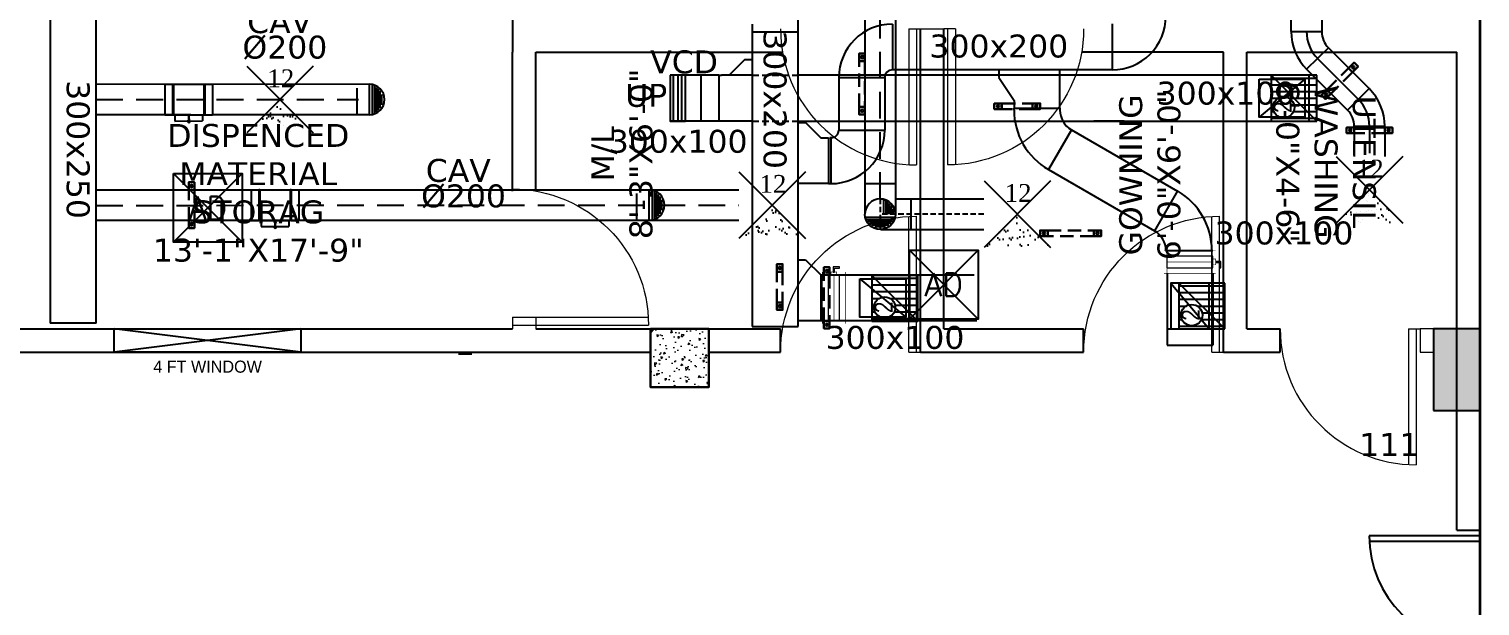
# Model space of a CAD drawing. Header units: millimetres. Extents: x -5691 to 68617, y -23008 to 84113.
# Drawn here: x 29123 to 38608, y 43958 to 47732 of the extents above; entities that cross this region are included whole.
import ezdxf
from ezdxf.enums import TextEntityAlignment as Align

# ---------------------------------------------------------------- set-up
doc = ezdxf.new("R2010")
doc.units = ezdxf.units.MM
doc.header["$LTSCALE"] = 700
doc.header["$MEASUREMENT"] = 0
doc.set_wipeout_variables(frame=1)
doc.linetypes.add('CENTER2', pattern=[1.125, 0.75, -0.125, 0.125, -0.125])
doc.linetypes.add('HIDDEN', pattern=[0.375, 0.25, -0.125])
for name, color, linetype in [('Access Door', 7, 'Continuous'), ('architactur xref$0$COLUMN', 8, 'Continuous'), ('architactur xref$0$COLUMN HATCH', 8, 'Continuous'), ('architactur xref$0$TEXT', 8, 'Continuous'), ('architactur xref$0$WALL', 8, 'Continuous'), ('architactur xref$0$WINDOOW', 8, 'Continuous'), ('CAV', 4, 'Continuous'), ('duct size', 7, 'Continuous'), ('M-AC-DIFFUSER', 3, 'Continuous'), ('rcp$0$DIF 12', 84, 'Continuous'), ('rcp$0$DIF 46', 74, 'Continuous'), ('rcp$0$Return grill 300x300', 5, 'Continuous'), ('rcp$0$RETURN GRILL-600x300', 5, 'Continuous'), ('rcp$0$X-REF', 8, 'Continuous'), ('Return Ahu-03', 1, 'Continuous'), ('Supply Ahu-04', 3, 'Continuous'), ('Supply Ahu-05', 3, 'Continuous'), ('X-REF', 8, 'Continuous')]:
    doc.layers.add(name, color=color, linetype=linetype)
for name, color, linetype, lineweight in [('architactur xref$0$AR. COLUMN', 8, 'Continuous', 30), ('architactur xref$0$AR. R.C.C HATCH', 8, 'Continuous', 9), ('SA-HANGERS', 21, 'Continuous', 30), ('VCD', 1, 'Continuous', 20)]:
    doc.layers.add(name, color=color, linetype=linetype, lineweight=lineweight)
doc.styles.add('AC-TEXT', font='ROMANS.SHX', dxfattribs={"height": 200})
doc.styles.add('architactur xref$0$H St Bt', font='stylu.ttf')
doc.styles.add('architactur xref$0$VERDANA', font='verdana.ttf')
doc.styles.add('rcp$0$style1', font='ARIALN.TTF')
doc.styles.add('rcp$0$TECHNICBOLD', font='times.ttf', dxfattribs={"height": 10})
doc.styles.add('VERDANA', font='verdana.ttf')

# ---------------------------------------------------------------- blocks, each defined once
blk = doc.blocks.new('*U25')
for p, q in [((0, 0), (0, 37)), ((200, 0), (200, 37))]:
    blk.add_line(p, q)
for points in [[(0, 0), (-50, 0), (-50, 37), (0, 37)], [(200, 37), (250, 37), (250, 0), (200, 0)]]:
    blk.add_lwpolyline(points)
at = {"linetype": 'HIDDEN', "ltscale": 0.5}
for points in [[(0, 37), (200, 37)], [(200, 0), (0, 0)]]:
    blk.add_lwpolyline(points, dxfattribs=at)
for centre in [(-25, 18.5), (225, 18.5)]:
    blk.add_circle(centre, 8.44)
blk = doc.blocks.new('*U32')
for p, q in [((0, 0), (0, 37)), ((300, 0), (300, 37))]:
    blk.add_line(p, q)
for points in [[(0, 0), (-50, 0), (-50, 37), (0, 37)], [(300, 37), (350, 37), (350, 0), (300, 0)]]:
    blk.add_lwpolyline(points)
at = {"linetype": 'HIDDEN', "ltscale": 0.5}
for points in [[(0, 37), (300, 37)], [(300, 0), (0, 0)]]:
    blk.add_lwpolyline(points, dxfattribs=at)
for centre in [(-25, 18.5), (325, 18.5)]:
    blk.add_circle(centre, 8.44)
blk = doc.blocks.new('*U31')
for p, q in [((0, 0), (0, 37)), ((300, 0), (300, 37))]:
    blk.add_line(p, q)
for points in [[(0, 0), (-50, 0), (-50, 37), (0, 37)], [(300, 37), (350, 37), (350, 0), (300, 0)]]:
    blk.add_lwpolyline(points)
at = {"linetype": 'HIDDEN', "ltscale": 0.5}
for points in [[(0, 37), (300, 37)], [(300, 0), (0, 0)]]:
    blk.add_lwpolyline(points, dxfattribs=at)
for centre in [(-25, 18.5), (325, 18.5)]:
    blk.add_circle(centre, 8.44)
blk = doc.blocks.new('*U34')
for p, q in [((0, 0), (0, 37)), ((300, 0), (300, 37))]:
    blk.add_line(p, q)
for points in [[(0, 0), (-50, 0), (-50, 37), (0, 37)], [(300, 37), (350, 37), (350, 0), (300, 0)]]:
    blk.add_lwpolyline(points)
at = {"linetype": 'HIDDEN', "ltscale": 0.5}
for points in [[(0, 37), (300, 37)], [(300, 0), (0, 0)]]:
    blk.add_lwpolyline(points, dxfattribs=at)
for centre in [(-25, 18.5), (325, 18.5)]:
    blk.add_circle(centre, 8.44)
blk = doc.blocks.new('*U83')
for p, q in [((0, 0), (0, 37)), ((200, 0), (200, 37))]:
    blk.add_line(p, q)
for points in [[(0, 0), (-50, 0), (-50, 37), (0, 37)], [(200, 37), (250, 37), (250, 0), (200, 0)]]:
    blk.add_lwpolyline(points)
at = {"linetype": 'HIDDEN', "ltscale": 0.5}
for points in [[(0, 37), (200, 37)], [(200, 0), (0, 0)]]:
    blk.add_lwpolyline(points, dxfattribs=at)
for centre in [(-25, 18.5), (225, 18.5)]:
    blk.add_circle(centre, 8.44)
blk = doc.blocks.new('architactur xref$0$D1')
at = {"layer": 'architactur xref$0$WINDOOW', "color": 0, "lineweight": 0}
for p, q in [((2995.31, -11649.76), (2960.31, -11649.76)), ((2995.31, -11647.76), (2960.36, -11647.76)), ((2995.31, -11647.76), (2995.31, -11650.76))]:
    blk.add_line(p, q, dxfattribs=at)
blk.add_arc((2995.31, -11649.76), 35, 90, 180, dxfattribs=at)
blk = doc.blocks.new('architactur xref$0$D5')
for p, q in [((1.5, 0), (1.5, 28.5)), ((3, 0), (3, 28.46)), ((57, 0), (57, 28.46)), ((58.5, 0), (58.5, 28.5)), ((3, 0), (0, 0)), ((60, 0), (57, 0))]:
    blk.add_line(p, q)
for centre, start, end in [((1.5, 0), 0, 90), ((58.5, 0), 90, 180)]:
    blk.add_arc(centre, 28.5, start, end)
blk = doc.blocks.new('*U205')
at = {"layer": 'architactur xref$0$WALL', "color": 0}
for p, q in [((60520.06, 48188.77), (60526.06, 48188.77)), ((60520.06, 48140.77), (60520.06, 48188.77)), ((60526.06, 48188.77), (60520.06, 48140.77)), ((60520.06, 48188.77), (60526.06, 48140.77)), ((60526.06, 48188.77), (60526.06, 48140.77)), ((60526.06, 48140.77), (60520.06, 48140.77))]:
    blk.add_line(p, q, dxfattribs=at)
at = {"layer": 'architactur xref$0$TEXT', "lineweight": 0, "style": 'architactur xref$0$H St Bt'}
blk.add_text('4 FT WINDOW', height=3.1104, rotation=90, dxfattribs=at).set_placement((60531.34, 48150.84))
blk = doc.blocks.new('architactur xref$0$COLUMB 24X24')
at = {"lineweight": 18}
blk.add_wipeout([(600, 0), (600, 600), (0, 600), (0, 0)], dxfattribs=at)
at = {"layer": 'architactur xref$0$AR. R.C.C HATCH'}
h = blk.add_hatch(dxfattribs=at)
h.set_pattern_fill('AR-CONC', color=256, scale=30, style=0)
h.paths.add_polyline_path([(600, 600), (0, 600), (0, 0), (600, 0)])
at = {"layer": 'architactur xref$0$AR. COLUMN'}
blk.add_lwpolyline([(600, 0), (600, 600), (0, 600), (0, 0)], close=True, dxfattribs=at)
blk = doc.blocks.new('architactur xref')
at = {"layer": 'architactur xref$0$COLUMN HATCH', "linetype": 'Continuous'}
for points in [[(1321.5, 1802), (1306.5, 1802), (1306.5, 1787), (1321.5, 1787)], [(1508, 1781), (1520, 1781), (1520, 1802), (1508, 1802)]]:
    blk.add_hatch(color=256, dxfattribs=at).paths.add_polyline_path(points)
at = {"layer": 'architactur xref$0$TEXT', "lineweight": 0}
for points in [[(1321.5, 1802), (1306.5, 1802), (1306.5, 1787), (1321.5, 1787)], [(1508, 1781), (1520, 1781), (1520, 1802), (1508, 1802)]]:
    blk.add_hatch(color=256, dxfattribs=at).paths.add_polyline_path(points)
at = {"layer": 'architactur xref$0$COLUMN', "linetype": 'Continuous'}
for points in [[(1306.5, 1787), (1321.5, 1787), (1321.5, 1802), (1306.5, 1802)], [(1508, 1781), (1520, 1781), (1520, 1802), (1508, 1802)]]:
    blk.add_lwpolyline(points, close=True, dxfattribs=at)
at = {"layer": 'architactur xref$0$TEXT'}
blk.add_line((1260.56, 1795.47), (1257.13, 1795.47), dxfattribs=at)
at = {"layer": 'architactur xref$0$TEXT', "lineweight": 0}
for points in [[(1306.5, 1787), (1321.5, 1787), (1321.5, 1802), (1306.5, 1802)], [(1508, 1781), (1520, 1781), (1520, 1802), (1508, 1802)]]:
    blk.add_lwpolyline(points, close=True, dxfattribs=at)
at = {"layer": 'architactur xref$0$WALL', "linetype": 'Continuous'}
for p, q in [((1520, 2030), (1520, 1750.21)), ((1271, 2015), (1271, 1873.23)), ((1376, 1796), (1376, 1879.23)), ((1382, 1802), (1382, 1879.23)), ((1277, 1873.23), (1340.52, 1873.23)), ((1454, 1873.23), (1417.48, 1873.23)), ((1454, 1796), (1454, 1873.23)), ((1460, 1802), (1460, 1873.23)), ((1460, 1873.23), (1514, 1873.23)), ((1514, 1750.21), (1514, 1873.23)), ((1514, 1750.21), (1520, 1750.21))]:
    blk.add_line(p, q, dxfattribs=at)
at = {"layer": 'architactur xref$0$WALL'}
for p, q in [((1271, 1837.48), (1271, 1873.23)), ((1277, 1838), (1277, 1873.23)), ((1114, 1802), (1271, 1802)), ((1277, 1802), (1340.02, 1802)), ((1340.02, 1796), (1340.02, 1802)), ((1382, 1802), (1418, 1802)), ((1418, 1796), (1418, 1802)), ((1460, 1802), (1468.59, 1802)), ((1468.59, 1796), (1468.59, 1802)), ((1114, 1796), (1340.02, 1796)), ((1376, 1796), (1418, 1796)), ((1454, 1796), (1468.59, 1796))]:
    blk.add_line(p, q, dxfattribs=at)
at = {"layer": 'architactur xref$0$WINDOOW', "lineweight": 35}
blk.add_line((1520, 2567), (1520, 1181), dxfattribs=at)
at = {"layer": 'architactur xref$0$WINDOOW', "lineweight": 0}
for p, q in [((1376, 1879.23), (1382, 1879.23)), ((1271, 1805), (1271, 1802)), ((1277, 1805), (1277, 1802)), ((1508, 1802), (1504.59, 1802)), ((1504.59, 1802), (1504.59, 1796)), ((1504.59, 1796), (1508, 1796))]:
    blk.add_line(p, q, dxfattribs=at)
at = {"layer": 'architactur xref$0$COLUMN', "linetype": 'Continuous', "rotation": 90}
blk.add_blockref('architactur xref$0$D5', (1520, 1690.21), dxfattribs=at)
at = {"layer": 'architactur xref$0$WALL', "rotation": 270}
blk.add_blockref('*U205', (-46972.27, 62322.06), dxfattribs=at)
at = {"layer": 'architactur xref$0$WINDOOW', "lineweight": 0, "rotation": 90}
for p in [(-10274.76, -1116.08), (-10146.17, -1193.31)]:
    blk.add_blockref('architactur xref$0$D1', p, dxfattribs=at)
at = {"layer": 'architactur xref$0$WINDOOW', "lineweight": 0, "xscale": -1}
for p, rotation in [((13032.76, -1116.08), 270), ((-10274.76, 4791.31), 90.00000006169849), ((-10196.76, 4791.31), 90.00000006169849)]:
    blk.add_blockref('architactur xref$0$D1', p, dxfattribs=dict(at, rotation=rotation))
blk.add_blockref('architactur xref$0$D1', (4266.31, 13452.76), dxfattribs=at)
at = {"layer": 'architactur xref$0$TEXT', "linetype": 'Continuous', "char_height": 5.9055, "attachment_point": 5, "style": 'architactur xref$0$VERDANA'}
for s, insert, width, rotation in [('M/L\\P8\'-3"X6\'-0"', (1299.2, 1847.07, -4.91), 84.1266, 90), ('\\pt81;UTENSIL WASHING 6\'-0"X4-6"', (1480.34, 1845.01), 65.7239, 270), ('GOWNING\\P6\'-0"X6\'-0"', (1435.08, 1841.65), 63.0949, 90)]:
    blk.add_mtext(s, dxfattribs=dict(at, insert=insert, width=width, rotation=rotation))
at = {"layer": 'architactur xref$0$TEXT', "linetype": 'Continuous', "insert": (1205.59, 1836.99, 0.01), "char_height": 5.9055, "width": 67.6048, "attachment_point": 5, "style": 'architactur xref$0$VERDANA'}
blk.add_mtext('DISPENCED MATERIAL STORAG\\P13\'-1"X17\'-9"', dxfattribs=at)
at = {"layer": 'architactur xref$0$TEXT', "lineweight": 0, "insert": (1496.68, 1772.23), "char_height": 5.906, "width": 5.1391, "attachment_point": 5, "style": 'architactur xref$0$VERDANA'}
blk.add_mtext('111', dxfattribs=at)
at = {"layer": 'architactur xref$0$AR. COLUMN', "xscale": 0.02500000000000233, "yscale": 0.02500000000000233, "zscale": 0.02500000000000233, "rotation": 180}
blk.add_blockref('architactur xref$0$COLUMB 24X24', (1321.5, 1802), dxfattribs=at)
blk = doc.blocks.new('A$C4D301BEB')
for p, q in [((-310, 200), (-260, 200)), ((-310, 0), (-310, 200)), ((-260, 0), (-260, 200)), ((-255, 200), (-55, 200)), ((-255, 0), (-255, 200)), ((-246, 200), (-246, 240)), ((-246, 240), (-64, 240)), ((-165, 242.2), (-155, 252.2)), ((-163.6, 240.8), (-165, 242.2)), ((-163.6, 240.8), (-157, 247.4)), ((-157, 200), (-157, 247.4)), ((-155, 252.2), (-145, 242.2)), ((-153, 200), (-153, 247.4)), ((-153, 247.4), (-146.4, 240.8)), ((-146.4, 240.8), (-145, 242.2)), ((-64, 200), (-64, 240)), ((-55, 0), (-55, 200)), ((-50, 200), (0, 200)), ((-50, 0), (-50, 200)), ((-50, 0), (-50, 200)), ((0, 0), (0, 200)), ((-310, 0), (-260, 0)), ((-255, 0), (-55, 0)), ((-50, 0), (0, 0))]:
    blk.add_line(p, q)
for centre, start, end in [((-257.5, 199.1), 19.43656, 160.56344), ((-52.5, 199.1), 19.43656, 160.56344), ((-257.5, 0.9), 199.43656, 340.56344), ((-52.5, 0.9), 199.43656, 340.56344)]:
    blk.add_arc(centre, 2.65, start, end)
blk = doc.blocks.new('*U110')
for p, q in [((0, 0), (0, 37)), ((200, 0), (200, 37))]:
    blk.add_line(p, q)
for points in [[(0, 0), (-50, 0), (-50, 37), (0, 37)], [(200, 37), (250, 37), (250, 0), (200, 0)]]:
    blk.add_lwpolyline(points)
at = {"linetype": 'HIDDEN', "ltscale": 0.5}
for points in [[(0, 37), (200, 37)], [(200, 0), (0, 0)]]:
    blk.add_lwpolyline(points, dxfattribs=at)
for centre in [(-25, 18.5), (225, 18.5)]:
    blk.add_circle(centre, 8.44)
blk = doc.blocks.new('*U35')
for p, q in [((0, 0), (0, 37)), ((200, 0), (200, 37))]:
    blk.add_line(p, q)
for points in [[(0, 0), (-50, 0), (-50, 37), (0, 37)], [(200, 37), (250, 37), (250, 0), (200, 0)]]:
    blk.add_lwpolyline(points)
at = {"linetype": 'HIDDEN', "ltscale": 0.5}
for points in [[(0, 37), (200, 37)], [(200, 0), (0, 0)]]:
    blk.add_lwpolyline(points, dxfattribs=at)
for centre in [(-25, 18.5), (225, 18.5)]:
    blk.add_circle(centre, 8.44)
blk = doc.blocks.new('AD')
at = {"layer": 'M-AC-DIFFUSER', "color": 2}
for p, q in [((225, 225), (-225, -225)), ((225, -225), (-225, 225))]:
    blk.add_line(p, q, dxfattribs=at)
blk.add_lwpolyline([(-225, 225), (225, 225), (225, -225), (-225, -225)], close=True, dxfattribs=at)
at = {"layer": 'M-AC-DIFFUSER', "color": 2, "style": 'AC-TEXT'}
blk.add_text('AD', height=150, dxfattribs=at).set_placement((0, 0), align=Align.MIDDLE_CENTER)
blk = doc.blocks.new('*U125')
at = {"linetype": 'Continuous', "const_width": 5}
for points in [[(400, -75), (400, -75), (-25, -75), (0, -75), (0, 125), (-25, 125), (0, 125), (400, 125), (425, 125), (400, 125), (400, -75), (425, -75), (400, -75)], [(400, 25), (0, 25)]]:
    blk.add_lwpolyline(points, dxfattribs=at)
at = {"linetype": 'Continuous'}
for points in [[(-25, 20), (-25, 30), (-60, 30), (-60, 75), (-70, 75), (-70, 20), (-25, 20)], [(400, 75), (0, 75), (0, -25), (400, -25)]]:
    blk.add_lwpolyline(points, close=True, dxfattribs=at)
at = {"linetype": 'Continuous', "const_width": 5}
blk.add_lwpolyline([(0, 0), (0, 50), (-25, 50), (-25, 0)], close=True, dxfattribs=at)
blk = doc.blocks.new('*U138')
at = {"layer": 'Supply Ahu-04', "color": 0, "linetype": 'CENTER2', "transparency": 16777216}
blk.add_line((-133.7, 133.7), (133.7, -133.7), dxfattribs=at)
blk = doc.blocks.new('rcp$0$DIFF CODE-12')
at = {"layer": 'rcp$0$DIF 12'}
h = blk.add_hatch(dxfattribs=at)
h.set_pattern_fill('AR-SAND', color=256, scale=50, style=0)
h.paths.add_polyline_path([(-20771.6, -48936.5), (-20336.6, -48936.5), (-20554.1, -48719)])
for p, q in [((-20336.6, -48501.5), (-20771.6, -48936.5)), ((-20771.6, -48501.5), (-20336.6, -48936.5))]:
    blk.add_line(p, q, dxfattribs=at)
at = {"layer": 'rcp$0$DIF 12', "color": 1, "style": 'rcp$0$TECHNICBOLD'}
blk.add_text('12', height=116.49, dxfattribs=at).set_placement((-20636.9, -48638))
blk = doc.blocks.new('rcp$0$grill 2')
at = {"layer": 'rcp$0$Return grill 300x300'}
for p, q in [((-181725.9, 9716.9), (-182025.9, 9716.9)), ((-182025.9, 9716.9), (-182025.9, 9416.9)), ((-181725.9, 9716.9), (-182025.9, 9416.9)), ((-182007.4, 9716.9), (-182007.4, 9416.9)), ((-181963.7, 9716.9), (-181963.7, 9698)), ((-181919.9, 9716.9), (-181919.9, 9701.3)), ((-181876.2, 9716.9), (-181876.2, 9668)), ((-181832.4, 9716.9), (-181832.4, 9416.9)), ((-181788.7, 9716.9), (-181788.7, 9416.9)), ((-181744.9, 9716.9), (-181744.9, 9416.9)), ((-181725.9, 9416.9), (-181725.9, 9716.9)), ((-181876.2, 9599.2), (-181876.2, 9416.9)), ((-181963.7, 9569.2), (-181963.7, 9416.9)), ((-181919.9, 9566), (-181919.9, 9416.9)), ((-182025.9, 9416.9), (-181725.9, 9416.9))]:
    blk.add_line(p, q, dxfattribs=at)
blk.add_ellipse((-181935.9, 9633.6), major_axis=(49.3, 49.3), ratio=1, start_param=5.497787, end_param=11.780972, dxfattribs=at)
at = {"layer": 'rcp$0$Return grill 300x300', "color": 7, "style": 'rcp$0$style1'}
blk.add_text('2', height=117.4, dxfattribs=at).set_placement((-181934.8, 9581.9, -0.4), align=Align.CENTER)
blk = doc.blocks.new('rcp')
at = {"layer": 'rcp$0$X-REF', "xscale": 25.39999999999418, "yscale": 25.39999999999418, "zscale": 25.39999999999418}
blk.add_blockref('architactur xref', (0, 0), dxfattribs=at)
at = {"layer": 'rcp$0$DIF 46'}
for p in [(51318.1, 95989.8), (58439.4, 95399, -617.5), (54535.1, 95299), (56137.5, 95239.8)]:
    blk.add_blockref('rcp$0$DIFF CODE-12', p, dxfattribs=at)
at = {"layer": 'rcp$0$RETURN GRILL-600x300', "rotation": 90}
for p in [(46959, 229156), (44350, 227846.7), (46357.4, 227796.7)]:
    blk.add_blockref('rcp$0$grill 2', p, dxfattribs=at)

msp = doc.modelspace()

# ---------------------------------------------------------------- block references
at = {"layer": 'X-REF', "ltscale": 8}
msp.add_blockref('rcp', (0, 0), dxfattribs=at)

# ---------------------------------------------------------------- next in the draw order: block references
at = {"layer": 'X-REF', "xscale": 25.39999999999418, "yscale": 25.39999999999418, "zscale": 25.39999999999418}
msp.add_blockref('architactur xref', (0, 0), dxfattribs=at)

# ---------------------------------------------------------------- next in the draw order: linework, layer by layer
at = {"layer": 'Return Ahu-03'}
for p, q in [((34150, 47713.2, 125), (34150, 47963.2, 100)), ((33850, 47763.2, 125), (33850, 45785.5, 125)), ((33850, 47713.2, 125), (34150, 47713.2, 125)), ((34150, 45785.5, 125), (34150, 47713.2, 125)), ((34766.8, 47764.5, 250), (34766.8, 47464.5, 250)), ((36204.2, 47765.6, 279.9), (36204.2, 47465.6, 279.9)), ((33800, 47530), (33700, 47430)), ((33850, 47530), (33800, 47530)), ((33633.2, 47430), (33650, 47430)), ((33700, 47430), (33650, 47430)), ((33850, 47430), (33676.6, 47430)), ((37488.8, 47430), (34150, 47430)), ((35462.2, 47465, 25), (35462.2, 47415, 25)), ((35862.2, 47215, 25), (35862.2, 47465)), ((37488.8, 47430), (37488.8, 47130)), ((34416.8, 47414.5, 250), (34716.8, 47414.5, 250)), ((34416.8, 47414.5, 265.2), (34416.8, 47071, 235.1)), ((34716.8, 47414.5, 265.2), (34716.8, 47071, 235.1)), ((35462.2, 47415, 25), (35562.2, 47265, 25)), ((37463.8, 47405), (37163.8, 47155)), ((35562.2, 47215, 25), (35862.2, 47215, 25)), ((34150, 47130), (37488.8, 47130)), ((34150, 47121, 250), (34200, 47121, 250)), ((34200, 47121, 250), (34300, 47021, 250)), ((34416.8, 47071, 235.1), (34716.8, 47071, 235.1)), ((36282.8, 47130), (36082.8, 47130)), ((34300, 47021, 250), (34350, 47021, 250)), ((34350, 47021, 250), (34350, 46721, 250)), ((34374.1, 47021, 125), (34357.3, 47021, 125)), ((34366.8, 46721, 250), (34366.8, 47021, 250)), ((34350, 46721, 250), (34150, 46721, 250)), ((34350, 46721, 250), (34366.8, 46721, 250)), ((36630.4, 46672.9), (36480.2, 46412.7)), ((34150, 46223.5, 175), (34200, 46223.5, 175)), ((34200, 46223.5, 175), (34300, 46123.5, 175)), ((36562.1, 46283.2), (36862.1, 46283.2)), ((34300, 46123.5, 175), (35301.6, 46123.5, -63.4)), ((34300, 46123.5, 175), (34300, 45823.5, 175)), ((34554.3, 46098.5), (34854.7, 45848.5)), ((34754.7, 46123.5, -63.4), (34772.5, 46123.5, 35.4)), ((34772.5, 46123.5, 35.4), (34779.7, 46123.5, -88.4)), ((34779.7, 46123.5, -88.4), (34843.1, 46123.5, 0)), ((34843.1, 46123.5, 0), (34879.7, 46123.5, 0)), ((34879.7, 46123.5, 0), (34879.7, 45823.5, 0)), ((34350, 45823.5, 175), (34150, 45823.5, 175)), ((35319.3, 45823.5, 35.4), (34350, 45823.5, 175)), ((34779.8, 45823.5, -88.4), (34772.5, 45823.5, 35.4)), ((34843.2, 45823.5, -0.1), (34779.8, 45823.5, -88.4)), ((34879.8, 45823.5, -88.4), (34843.2, 45823.5, -0.1)), ((36562.1, 45895.7, 275), (36562.1, 45878.1, 150)), ((36562.1, 45878.1, 150), (36562.1, 45870.8, 150)), ((36562.1, 45870.8, 150), (36562.1, 45807.4, 0)), ((36862.1, 45878, 273.7), (36862.1, 45895.8, 175)), ((36862.1, 45870.8, 150), (36862.1, 45878, 273.7)), ((33850, 45785.5, 125), (34150, 45785.5, 125)), ((36562.1, 45807.4, 0), (36562.1, 45770.8, 0)), ((36562.1, 45770.8, 0), (36862.1, 45770.8, 0)), ((36862.1, 45770.8, 150), (36862.1, 45807.5, 238.4))]:
    msp.add_line(p, q, dxfattribs=at)
at = {"layer": 'Return Ahu-03', "ltscale": 8}
for p, q in [((33633.2, 47430), (33314.1, 47430)), ((33333.2, 47430), (33333.2, 47130)), ((33364.1, 47430), (33364.1, 47130)), ((33389.1, 47430), (33389.1, 47130)), ((33514.1, 47430), (33514.1, 47130)), ((33633.2, 47430), (33633.2, 47130)), ((36204.2, 47465.6), (34766.8, 47464.5)), ((35562.2, 47265, 25), (35562.2, 47215, 25)), ((35562.2, 47202.5), (35562.2, 47215, 25)), ((35862.2, 47215, 25), (35862.2, 47202.5)), ((33850, 47130), (33314.1, 47130)), ((35937.2, 47072.6), (35787.2, 46812.8)), ((35937.2, 47072.6), (36630.2, 46672.5)), ((35787.2, 46812.8), (36480.2, 46412.7)), ((36555.4, 46283.2), (36855.4, 46283.2)), ((36562.1, 46133.4), (36562.1, 45664.4)), ((36862, 46133.4), (36862, 45664.4)), ((36587.1, 46070.6), (36837.1, 45770.8)), ((36562.1, 45664.4), (36862, 45664.4))]:
    msp.add_line(p, q, dxfattribs=at)
at = {"layer": 'Return Ahu-03', "linetype": 'HIDDEN', "ltscale": 0.25}
for p, q in [((33850, 47430), (34150, 47430, 125)), ((33850, 47130), (34150, 47130, 125))]:
    msp.add_line(p, q, dxfattribs=at)
at = {"layer": 'Return Ahu-03', "extrusion": (-4.33333e-06, 0, 1)}
msp.add_line((36862.1, 45807.5, 238.4), (36862.1, 45870.9, 238.4), dxfattribs=at)
at = {"layer": 'Return Ahu-03', "ltscale": 8}
for points in [[(33314.1, 47430), (33314.1, 47130), (33414.1, 47130), (33414.1, 47430)], [(36587.1, 45770.6), (36837.1, 45770.6), (36837.1, 46070.6), (36587.1, 46070.6)]]:
    msp.add_lwpolyline(points, close=True, dxfattribs=at)
at = {"layer": 'Return Ahu-03'}
for points in [[(37163.8, 47405), (37463.8, 47405), (37463.8, 47155), (37163.8, 47155)], [(34554.3, 46098.5), (34854.3, 46098.5), (34854.8, 45848.5), (34554.8, 45848.5)]]:
    msp.add_lwpolyline(points, close=True, dxfattribs=at)
for centre, radius, start, end in [((36204.3, 47815.5, 279.9), 350, 269.99421, 0.00677), ((34766.8, 47414.5, 250), 350, 90, 180), ((34766.8, 47414.5, 235.1), 50, 90, 180), ((34366.8, 47071, 235.1), 50, 270, 0), ((34366.8, 47071, 235.1), 350, 269.99682, 360)]:
    msp.add_arc(centre, radius, start, end, dxfattribs=at)
at = {"layer": 'Return Ahu-03', "ltscale": 8}
for centre, radius, start, end in [((36012.2, 47202.5), 450, 180, 240), ((36012.2, 47202.5), 150, 180, 240), ((36405.4, 46283.2), 450, 0, 60), ((36405.4, 46283.2), 150, 0, 60)]:
    msp.add_arc(centre, radius, start, end, dxfattribs=at)
at = {"layer": 'Supply Ahu-04'}
for p, q in [((34787.1, 49160.8, 475), (34787.1, 46520.8, 475)), ((37373.6, 47715.8, 460.7), (37374.2, 49162.3, 1016.3)), ((37574.3, 49160.7, 1148), (37573.6, 47715.8, 438)), ((34587.1, 49110.7, 475), (34587.1, 46520.8, 475)), ((29261.9, 47963.2, 100), (29261.9, 45809.1, 500)), ((29561.9, 45809.1, 500), (29561.9, 47963.2, 100)), ((31350.5, 47370.4, -296.7), (29561.9, 47370.5, 1306)), ((30180.5, 47370.4, 520.4), (30011.9, 47370.4, 625)), ((30180.5, 47170.5, 495.8), (29561.9, 47170.5, 861.4)), ((31347.9, 47171.3, -828), (30321.9, 47170.5, 625)), ((37785.9, 47096.1, 1166.7), (37785.5, 46897.5, -108)), ((37985, 47095.4, 1860.6), (37985.3, 46897.5, -300.3)), ((29561.9, 46680.5, 100), (33763.4, 46680.5, 100)), ((34787.1, 46620.9, 475), (35365.8, 46620.9, 431.3)), ((30405.5, 46480.5, 100), (29561.9, 46480.5, 100)), ((33763.4, 46480.5, 100), (30011.9, 46480.5, 100)), ((34691.5, 46420.9, 482.2), (35365.8, 46420.9, 431.3)), ((29561.9, 45809.1, 500), (29261.9, 45809.1, 500))]:
    msp.add_line(p, q, dxfattribs=at)
at = {"layer": 'Supply Ahu-04', "ltscale": 8}
for p, q in [((37373.6, 47715.8, 1166.7), (37573.6, 47715.8, 1166.7)), ((37617.6, 47609.5, 1166.7), (37474.7, 47469.5, 1166.7)), ((37615.7, 47610.5, 1166.7), (37882.9, 47343.3, 1166.7)), ((37474.7, 47469.5, 1166.7), (37741.9, 47202.3, 1166.7)), ((37741.9, 47202.3, 1166.7), (37882.9, 47343.3, 1166.7)), ((37785.9, 47096.1, 1166.7), (37985.2, 47096.1, 1166.7)), ((34587.1, 46720.8, 950), (34787.1, 46720.8, 950)), ((34887, 46619.3, 475), (34887.2, 46419.1, 475))]:
    msp.add_line(p, q, dxfattribs=at)
at = {"layer": 'Supply Ahu-04', "extrusion": (-1, 0, 0)}
msp.add_line((37886.1, 46680, 550), (37886.1, 46680), dxfattribs=at)
at = {"layer": 'Supply Ahu-04', "ltscale": 8}
for centre, radius, start, end in [((37723.6, 47715.6, 1166.7), 350, 179.97059, 225), ((37723.6, 47715.6, 1166.7), 249.7, 179.97059, 225), ((37723.6, 47715.6, 1166.7), 150, 179.97059, 225), ((37635.9, 47096.3, 1166.7), 349.3, 359.9438, 45), ((37635.9, 47096.3, 1166.7), 249.7, 359.9438, 45), ((37635.9, 47096.3, 1166.7), 150, 359.9438, 45)]:
    msp.add_arc(centre, radius, start, end, dxfattribs=at)
at = {"layer": 'Supply Ahu-05', "linetype": 'HIDDEN'}
for p, q in [((31268.2, 47171.3, -1450.4), (31268.2, 47370.5, -1450.4)), ((33097.5, 46480.5, 225), (33097.5, 46680.5, 225))]:
    msp.add_line(p, q, dxfattribs=at)
at = {"layer": 'Supply Ahu-05'}
for p, q in [((31347.9, 47171.3, -828), (31347.9, 47370.4, -828)), ((31347.9, 47171.3, -828), (31347.9, 47370.4, -828)), ((31369.3, 47176.8, -828), (31369.3, 47364.9, -828)), ((31384.2, 47183.4, -828), (31384.2, 47358.3, -828)), ((31395.9, 47191, -828), (31395.9, 47350.7, -828)), ((31407.4, 47200.9, -828), (31407.4, 47340.8, -828)), ((31418.8, 47214.8, -828), (31418.8, 47326.9, -828)), ((31430.2, 47237.2, -828), (31430.2, 47304.5, -828)), ((33177.5, 46480.4, 850), (33177.5, 46680.4, 850)), ((33177.5, 46480.4, 850), (33177.5, 46680.4, 850)), ((33199, 46486, 850), (33199, 46674.8, 850)), ((33214, 46492.7, 850), (33214, 46668.2, 850)), ((33225.8, 46500.2, 850), (33225.8, 46660.6, 850)), ((33237.2, 46510.2, 850), (33237.2, 46650.6, 850)), ((33248.7, 46524.1, 850), (33248.7, 46636.7, 850)), ((33260.2, 46546.6, 850), (33260.2, 46614.2, 850)), ((34708.6, 46615.2, 475), (34708.6, 46520.8, 475)), ((34723.6, 46608.6, 475), (34723.6, 46520.8, 475)), ((34735.4, 46601, 475), (34735.4, 46520.8, 475)), ((34746.8, 46591.1, 475), (34746.8, 46520.8, 475)), ((34758.3, 46577.1, 475), (34758.3, 46520.8, 475)), ((34781.5, 46499.4, 475), (34592.7, 46499.4, 475)), ((34774.9, 46484.5, 475), (34599.3, 46484.5, 475)), ((34769.8, 46554.6, 475), (34769.8, 46520.8, 475)), ((34767.3, 46472.7, 475), (34606.9, 46472.7, 475)), ((34757.3, 46461.2, 475), (34616.9, 46461.2, 475)), ((34743.4, 46449.7, 475), (34630.8, 46449.7, 475)), ((34720.9, 46438.3, 475), (34653.3, 46438.3, 475))]:
    msp.add_line(p, q, dxfattribs=at)
at = {"layer": 'Supply Ahu-05', "linetype": 'HIDDEN', "ltscale": 0.2}
msp.add_line((34687.1, 46620.8, 475), (34687.1, 46420.8, 475), dxfattribs=at)
at = {"layer": 'Supply Ahu-05', "linetype": 'HIDDEN'}
for points in [[(34687.1, 46620.9), (34687.1, 49160.7)], [(29561.9, 46578.6), (33763.4, 46580.5)]]:
    msp.add_lwpolyline(points, dxfattribs=at)
at = {"layer": 'Supply Ahu-05', "linetype": 'HIDDEN', "elevation": 625}
msp.add_lwpolyline([(29561.9, 47270.2), (31278.1, 47270.8)], dxfattribs=at)
at = {"layer": 'Supply Ahu-05', "linetype": 'HIDDEN', "elevation": 575}
msp.add_lwpolyline([(37885.5, 47096.1, -0.001045), (37885.4, 47095.4), (37885.3, 46897.5)], format="xyb", dxfattribs=at)
at = {"layer": 'Supply Ahu-05', "linetype": 'HIDDEN', "ltscale": 0.2, "elevation": -9}
msp.add_lwpolyline([(35365.8, 46520.8), (34687.1, 46520.8)], dxfattribs=at)
at = {"layer": 'Supply Ahu-05'}
for centre, major_axis in [((31347.9, 47270.9, -828), (0, 99.6)), ((33177.5, 46580.4, 850), (0, 100)), ((34687.1, 46520.9, 475), (-100, 0))]:
    msp.add_ellipse(centre, major_axis=major_axis, ratio=1, start_param=3.141593, end_param=6.283185, dxfattribs=at)
at = {"layer": 'Supply Ahu-05', "extrusion": (0, 0, -1)}
for centre, major_axis in [((34687.1, 46520.8, 475), (0, -100)), ((34687.1, 46520.9, 475), (-100, 0))]:
    msp.add_ellipse(centre, major_axis=major_axis, ratio=1, start_param=3.141593, end_param=6.283185, dxfattribs=at)

# ---------------------------------------------------------------- next in the draw order: block references
at = {"layer": 'Access Door'}
for p in [(30292.5, 46562.4), (35102.8, 46060.3)]:
    msp.add_blockref('AD', p, dxfattribs=at)
at = {"layer": 'CAV', "xscale": -1}
for p, rotation in [((30321.8, 47370.9, 625), 180.0660547969734), ((30886.3, 46680.5, 100), 180)]:
    msp.add_blockref('A$C4D301BEB', p, dxfattribs=dict(at, rotation=rotation))
at = {"layer": 'SA-HANGERS'}
for name, p, rotation in [('*U32', (34550.8, 47522.8, 125), 270.0037799680081), ('*U83', (37749.3, 47476.9, 1166.7), 225.003779968008), ('*U110', (35483.3, 47208.1, -15.1), 0.0037799680080769), ('*U35', (37785.8, 47051.1, 877.9), 0.0037799680080769), ('*U25', (30167.5, 46680.5, 100), 270.0037799680081), ('*U34', (35782.8, 46377.7, 27.1), 0.0037799680080769), ('*U25', (34012.6, 46144.4, 150), 270.0037799680081), ('*U31', (34319.5, 46123.5, 40.2), 270.0037799680081)]:
    msp.add_blockref(name, p, dxfattribs=dict(at, rotation=rotation))
at = {"layer": 'Supply Ahu-04', "linetype": 'CENTER2'}
msp.add_blockref('*U138', (37678.8, 47406.4, 1166.7), dxfattribs=at)
at = {"layer": 'VCD', "ltscale": 100, "xscale": 0.749999999999659, "yscale": 0.749999999999659, "zscale": 0.749999999999659}
for p, rotation in [((36862, 46227.2), 180), ((34365.8, 46123.5, 171.2), 270)]:
    msp.add_blockref('*U125', p, dxfattribs=dict(at, rotation=rotation))

# ---------------------------------------------------------------- next in the draw order: texts
at = {"layer": 'duct size', "style": 'VERDANA'}
for s, p in [('CAV', (30549.1, 47705.6, -179.5)), ('%%C200', (30518.5, 47539, 625)), ('300x200', (35009.1, 47546.1, 575)), ('VCD', (33183.8, 47442.5, -5.6)), ('UP', (33020.6, 47223.4, 119.4)), ('300x100', (36494.2, 47238, -5.6)), ('300x100', (32913, 46923.1, -5.6)), ('CAV', (31716.8, 46732.5, -229.5)), ('%%C200', (31686.2, 46565.9, 575)), ('300x100', (36873.1, 46323.4, -5.6)), ('300x100', (34330.4, 45640.2, 325))]:
    msp.add_text(s, height=150, dxfattribs=at).set_placement(p)
for s, p in [('300x200', (33925.2, 47724, 224.7)), ('300x250', (29370, 47397.4, 625))]:
    msp.add_text(s, height=150, rotation=270, dxfattribs=at).set_placement(p)

doc.saveas('drawing.dxf')
